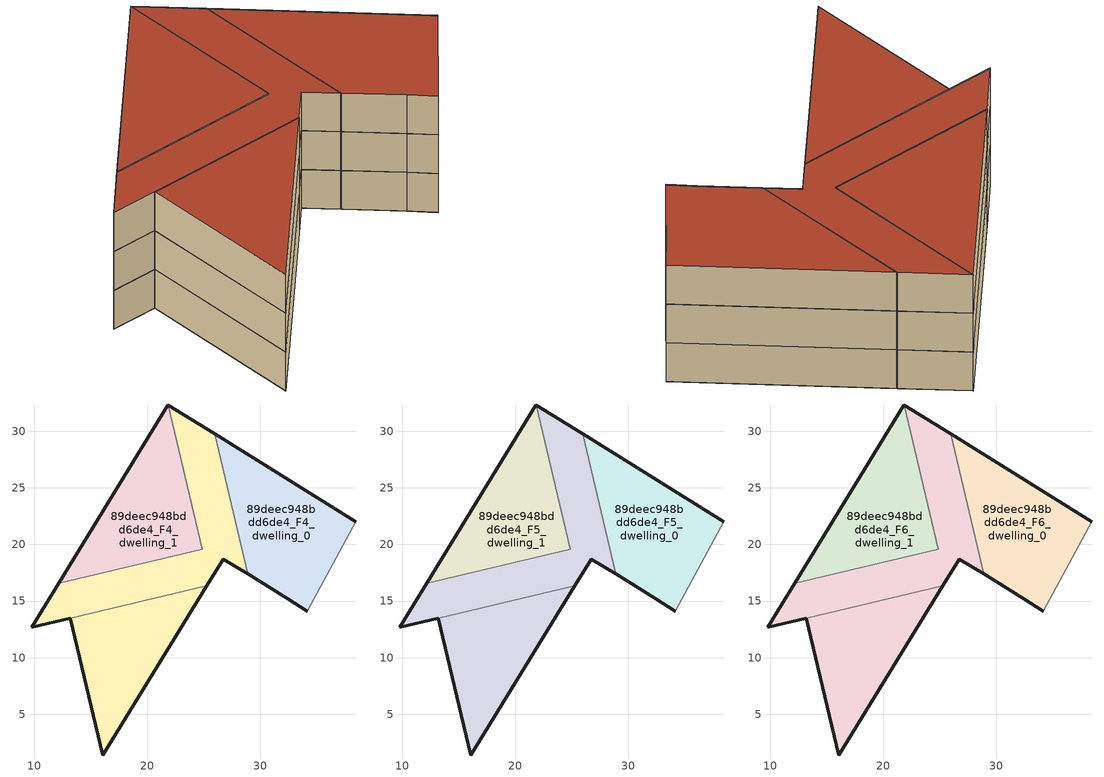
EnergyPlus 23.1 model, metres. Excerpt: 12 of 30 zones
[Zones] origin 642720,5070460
89deec948bdd6de4_F4_dwelling_0
 floor to 89deec948bdd6de4_F3_dwelling_0 (EU_floor_Construction): 34.12,14.11 38.43,22.01 25.94,29.76 28.87,17.39 32.42,15.21 z12
 wall outside (EU_wall_Construction): 34.12,14.11 32.42,15.21 28.87,17.39 / 25.94,29.76 38.43,22.01 z12:15
 wall adiabatic (EU_wall_Construction): 38.43,22.01 34.12,14.11 z12:15
 wall to 89deec948bdd6de4_F4_dwelling_2 (EU_wall_Construction): 28.87,17.39 25.94,29.76 z12:15
89deec948bdd6de4_F4_dwelling_1
 floor to 89deec948bdd6de4_F3_dwelling_1 (EU_floor_Construction): 24.84,19.58 21.83,32.32 21.82,32.32 12.17,16.58 z12
 wall outside (EU_wall_Construction): 12.17,16.58 21.82,32.32 21.83,32.32 z12:15
 wall to 89deec948bdd6de4_F4_dwelling_2 (EU_wall_Construction): 21.83,32.32 24.84,19.58 12.17,16.58 z12:15
89deec948bdd6de4_F4_dwelling_2
 floor adiabatic (EU_floor_Construction): 28.87,17.39 25.94,29.76 21.83,32.32 24.84,19.58 12.17,16.58 9.78,12.68 25.26,16.34 26.72,18.71 z12; 16.05,1.39 25.26,16.34 13.2,13.49 z12
 wall outside (EU_wall_Construction): 21.83,32.32 25.94,29.76 / 28.87,17.39 26.72,18.71 25.26,16.34 / 13.2,13.49 9.78,12.68 12.17,16.58 z12:15
 wall to 89deec948bdd6de4_F4_dwelling_3 (EU_wall_Construction): 25.26,16.34 13.2,13.49 z12:15
89deec948bdd6de4_F4_dwelling_3
 floor to 89deec948bdd6de4_F3_dwelling_3 (EU_floor_Construction): 28.87,17.39 25.94,29.76 21.83,32.32 24.84,19.58 12.17,16.58 9.78,12.68 25.26,16.34 26.72,18.71 z12; 16.05,1.39 25.26,16.34 13.2,13.49 z12
 wall outside (EU_wall_Construction): 25.26,16.34 16.05,1.39 13.19,13.49 z12:15
89deec948bdd6de4_F5_dwelling_0
 floor to 89deec948bdd6de4_F4_dwelling_0 (EU_floor_Construction): 34.12,14.11 38.43,22.01 25.94,29.76 28.87,17.39 32.42,15.21 z15
 wall outside (EU_wall_Construction): 34.12,14.11 32.42,15.21 28.87,17.39 / 25.94,29.76 38.43,22.01 z15:18
 wall adiabatic (EU_wall_Construction): 38.43,22.01 34.12,14.11 z15:18
 wall to 89deec948bdd6de4_F5_dwelling_2 (EU_wall_Construction): 28.87,17.39 25.94,29.76 z15:18
89deec948bdd6de4_F5_dwelling_1
 floor to 89deec948bdd6de4_F4_dwelling_1 (EU_floor_Construction): 24.84,19.58 21.83,32.32 21.82,32.32 12.17,16.58 z15
 wall outside (EU_wall_Construction): 12.17,16.58 21.82,32.32 21.83,32.32 z15:18
 wall to 89deec948bdd6de4_F5_dwelling_2 (EU_wall_Construction): 21.83,32.32 24.84,19.58 12.17,16.58 z15:18
89deec948bdd6de4_F5_dwelling_2
 floor adiabatic (EU_floor_Construction): 28.87,17.39 25.94,29.76 21.83,32.32 24.84,19.58 12.17,16.58 9.78,12.68 25.26,16.34 26.72,18.71 z15; 16.05,1.39 25.26,16.34 13.2,13.49 z15
 wall outside (EU_wall_Construction): 21.83,32.32 25.94,29.76 / 28.87,17.39 26.72,18.71 25.26,16.34 / 13.2,13.49 9.78,12.68 12.17,16.58 z15:18
 wall to 89deec948bdd6de4_F5_dwelling_3 (EU_wall_Construction): 25.26,16.34 13.2,13.49 z15:18
89deec948bdd6de4_F5_dwelling_3
 floor to 89deec948bdd6de4_F4_dwelling_3 (EU_floor_Construction): 28.87,17.39 25.94,29.76 21.83,32.32 24.84,19.58 12.17,16.58 9.78,12.68 25.26,16.34 26.72,18.71 z15; 16.05,1.39 25.26,16.34 13.2,13.49 z15
 wall outside (EU_wall_Construction): 25.26,16.34 16.05,1.39 13.19,13.49 z15:18
89deec948bdd6de4_F6_dwelling_0
 floor to 89deec948bdd6de4_F5_dwelling_0 (EU_floor_Construction): 34.12,14.11 38.43,22.01 25.94,29.76 28.87,17.39 32.42,15.21 z18
 wall outside (EU_wall_Construction): 34.12,14.11 32.42,15.21 28.87,17.39 / 25.94,29.76 38.43,22.01 z18:21
 wall adiabatic (EU_wall_Construction): 38.43,22.01 34.12,14.11 z18:21
 wall to 89deec948bdd6de4_F6_dwelling_2 (EU_wall_Construction): 28.87,17.39 25.94,29.76 z18:21
 roof outside (EU_roof_Construction): 38.43,22.01 34.12,14.11 32.42,15.21 28.87,17.39 25.94,29.76 z21
89deec948bdd6de4_F6_dwelling_1
 floor to 89deec948bdd6de4_F5_dwelling_1 (EU_floor_Construction): 24.84,19.58 21.83,32.32 21.82,32.32 12.17,16.58 z18
 wall outside (EU_wall_Construction): 12.17,16.58 21.82,32.32 21.83,32.32 z18:21
 wall to 89deec948bdd6de4_F6_dwelling_2 (EU_wall_Construction): 21.83,32.32 24.84,19.58 12.17,16.58 z18:21
 roof outside (EU_roof_Construction): 21.83,32.32 24.84,19.58 12.17,16.58 21.82,32.32 z21
89deec948bdd6de4_F6_dwelling_2
 floor adiabatic (EU_floor_Construction): 28.87,17.39 25.94,29.76 21.83,32.32 24.84,19.58 12.17,16.58 9.78,12.68 25.26,16.34 26.72,18.71 z18; 16.05,1.39 25.26,16.34 13.2,13.49 z18
 wall outside (EU_wall_Construction): 21.83,32.32 25.94,29.76 / 28.87,17.39 26.72,18.71 25.26,16.34 / 13.2,13.49 9.78,12.68 12.17,16.58 z18:21
 wall to 89deec948bdd6de4_F6_dwelling_3 (EU_wall_Construction): 25.26,16.34 13.2,13.49 z18:21
 roof outside (EU_roof_Construction): 25.94,29.76 28.87,17.39 26.72,18.71 25.26,16.34 9.78,12.68 12.17,16.58 24.84,19.58 21.83,32.32 z21; 25.26,16.34 16.05,1.39 13.2,13.49 z21
89deec948bdd6de4_F6_dwelling_3
 floor to 89deec948bdd6de4_F5_dwelling_3 (EU_floor_Construction): 28.87,17.39 25.94,29.76 21.83,32.32 24.84,19.58 12.17,16.58 9.78,12.68 25.26,16.34 26.72,18.71 z18; 16.05,1.39 25.26,16.34 13.2,13.49 z18
 wall outside (EU_wall_Construction): 25.26,16.34 16.05,1.39 13.19,13.49 z18:21
 roof outside (EU_roof_Construction): 25.94,29.76 28.87,17.39 26.72,18.71 25.26,16.34 9.78,12.68 12.17,16.58 24.84,19.58 21.83,32.32 z21; 25.26,16.34 16.05,1.39 13.2,13.49 z21
[Building]
EU S2 Campaign: North Axis=0; Terrain=City; Solar Distribution=FullExterior
[Site:Location]
Lyon-Bron: Latitude=45.75; Longitude=5; Time Zone=1; Elevation=198
[SizingPeriod:WeatherFileDays]
AnnualSizingPeriod: Begin Month=1; Begin Day of Month=1; End Month=12; End Day of Month=31; Day of Week for Start Day=Monday; Use Weather File Daylight Saving Period=No; Use Weather File Rain and Snow Indicators=No
[MATERIAL]
EU_InternalMass_Material: Roughness=MediumRough; Thickness=0.1; Conductivity=1; Density=1800; Specific Heat=900; Thermal Absorptance=0.9; Solar Absorptance=0.7; Visible Absorptance=0.7
[MATERIAL:NOMASS] Roughness=MediumRough; Thermal Absorptance=0.9; Solar Absorptance=0.7; Visible Absorptance=0.7
Name | Thermal Resistance
EU_wall_NoMass | 0.370959
EU_roof_NoMass | 0.369943
EU_floor_NoMass | 0.443696
[CONSTRUCTION]
EU_wall_Construction: EU_wall_NoMass
EU_roof_Construction: EU_roof_NoMass
EU_floor_Construction: EU_floor_NoMass
EU_InternalMass_Construction: EU_InternalMass_Material
[ZONE] Type=1; Multiplier=1; Ceiling Height=autocalculate; Floor Area=autocalculate; Part of Total Floor Area=Yes
Name | Volume
89deec948bdd6de4_F4_dwelling_0; 89deec948bdd6de4_F5_dwelling_0; 89deec948bdd6de4_F6_dwelling_0 | 280.87
89deec948bdd6de4_F4_dwelling_1; 89deec948bdd6de4_F5_dwelling_1; 89deec948bdd6de4_F6_dwelling_1 | 255.969
89deec948bdd6de4_F4_dwelling_2; 89deec948bdd6de4_F5_dwelling_2; 89deec948bdd6de4_F6_dwelling_2; 89deec948bdd6de4_F4_dwelling_3; 89deec948bdd6de4_F5_dwelling_3; 89deec948bdd6de4_F6_dwelling_3 | 511.857
[INTERNALMASS] Construction=EU_InternalMass_Construction
Name | Zone or ZoneList | Surface Area
89deec948bdd6de4_F4_dwelling_0_EU_InternalMass | 89deec948bdd6de4_F4_dwelling_0 | 106.65
89deec948bdd6de4_F4_dwelling_1_EU_InternalMass | 89deec948bdd6de4_F4_dwelling_1 | 106.651
89deec948bdd6de4_F4_dwelling_2_EU_InternalMass | 89deec948bdd6de4_F4_dwelling_2 | 106.643
89deec948bdd6de4_F4_dwelling_3_EU_InternalMass | 89deec948bdd6de4_F4_dwelling_3 | 106.64
89deec948bdd6de4_F5_dwelling_0_EU_InternalMass | 89deec948bdd6de4_F5_dwelling_0 | 106.65
89deec948bdd6de4_F5_dwelling_1_EU_InternalMass | 89deec948bdd6de4_F5_dwelling_1 | 106.651
89deec948bdd6de4_F5_dwelling_2_EU_InternalMass | 89deec948bdd6de4_F5_dwelling_2 | 106.643
89deec948bdd6de4_F5_dwelling_3_EU_InternalMass | 89deec948bdd6de4_F5_dwelling_3 | 106.64
89deec948bdd6de4_F6_dwelling_0_EU_InternalMass | 89deec948bdd6de4_F6_dwelling_0 | 106.65
89deec948bdd6de4_F6_dwelling_1_EU_InternalMass | 89deec948bdd6de4_F6_dwelling_1 | 106.651
89deec948bdd6de4_F6_dwelling_2_EU_InternalMass | 89deec948bdd6de4_F6_dwelling_2 | 106.643
89deec948bdd6de4_F6_dwelling_3_EU_InternalMass | 89deec948bdd6de4_F6_dwelling_3 | 106.64
[OTHEREQUIPMENT] Fuel Type=Electricity; Design Level Calculation Method=Watts/Area; Power per Zone Floor Area=1; Fraction Latent=0; Fraction Radiant=0; Fraction Lost=0; Carbon Dioxide Generation Rate=0; EndUse Subcategory=EU_Step8_InternalGains
Name | Zone or ZoneList or Space or SpaceList | Schedule
EU_Step8_InternalGain_89deec948bdd6de4_F4_dwelling_0_f000 | 89deec948bdd6de4_F4_dwelling_0 | EU_Step8_GainSchedule_89deec948bdd6de4_F4_dwelling_0_f000
EU_Step8_InternalGain_89deec948bdd6de4_F4_dwelling_1_f000 | 89deec948bdd6de4_F4_dwelling_1 | EU_Step8_GainSchedule_89deec948bdd6de4_F4_dwelling_1_f000
EU_Step8_InternalGain_89deec948bdd6de4_F4_dwelling_2_f000 | 89deec948bdd6de4_F4_dwelling_2 | EU_Step8_GainSchedule_89deec948bdd6de4_F4_dwelling_2_f000
EU_Step8_InternalGain_89deec948bdd6de4_F4_dwelling_3_f000 | 89deec948bdd6de4_F4_dwelling_3 | EU_Step8_GainSchedule_89deec948bdd6de4_F4_dwelling_3_f000
EU_Step8_InternalGain_89deec948bdd6de4_F5_dwelling_0_f000 | 89deec948bdd6de4_F5_dwelling_0 | EU_Step8_GainSchedule_89deec948bdd6de4_F5_dwelling_0_f000
EU_Step8_InternalGain_89deec948bdd6de4_F5_dwelling_1_f000 | 89deec948bdd6de4_F5_dwelling_1 | EU_Step8_GainSchedule_89deec948bdd6de4_F5_dwelling_1_f000
EU_Step8_InternalGain_89deec948bdd6de4_F5_dwelling_2_f000 | 89deec948bdd6de4_F5_dwelling_2 | EU_Step8_GainSchedule_89deec948bdd6de4_F5_dwelling_2_f000
EU_Step8_InternalGain_89deec948bdd6de4_F5_dwelling_3_f000 | 89deec948bdd6de4_F5_dwelling_3 | EU_Step8_GainSchedule_89deec948bdd6de4_F5_dwelling_3_f000
EU_Step8_InternalGain_89deec948bdd6de4_F6_dwelling_0_f000 | 89deec948bdd6de4_F6_dwelling_0 | EU_Step8_GainSchedule_89deec948bdd6de4_F6_dwelling_0_f000
EU_Step8_InternalGain_89deec948bdd6de4_F6_dwelling_1_f000 | 89deec948bdd6de4_F6_dwelling_1 | EU_Step8_GainSchedule_89deec948bdd6de4_F6_dwelling_1_f000
EU_Step8_InternalGain_89deec948bdd6de4_F6_dwelling_2_f000 | 89deec948bdd6de4_F6_dwelling_2 | EU_Step8_GainSchedule_89deec948bdd6de4_F6_dwelling_2_f000
EU_Step8_InternalGain_89deec948bdd6de4_F6_dwelling_3_f000 | 89deec948bdd6de4_F6_dwelling_3 | EU_Step8_GainSchedule_89deec948bdd6de4_F6_dwelling_3_f000
[ZONEVENTILATION:DESIGNFLOWRATE] Schedule=EU_AlwaysOn; Design Flow Rate Calculation Method=AirChanges/Hour; Air Changes per Hour=0.44192; Ventilation Type=Natural; Fan Pressure Rise=0; Fan Total Efficiency=1; Constant Term Coefficient=1; Temperature Term Coefficient=0; Velocity Term Coefficient=0; Velocity Squared Term Coefficient=0; Minimum Indoor Temperature=-100; Maximum Indoor Temperature=100; Delta Temperature=-100; Minimum Outdoor Temperature=-100; Maximum Outdoor Temperature=100; Maximum Wind Speed=40
Name | Zone or ZoneList or Space or SpaceList
EU_ConstantAir_89deec948bdd6de4_F4_dwelling_0 | 89deec948bdd6de4_F4_dwelling_0
EU_ConstantAir_89deec948bdd6de4_F4_dwelling_1 | 89deec948bdd6de4_F4_dwelling_1
EU_ConstantAir_89deec948bdd6de4_F4_dwelling_2 | 89deec948bdd6de4_F4_dwelling_2
EU_ConstantAir_89deec948bdd6de4_F4_dwelling_3 | 89deec948bdd6de4_F4_dwelling_3
EU_ConstantAir_89deec948bdd6de4_F5_dwelling_0 | 89deec948bdd6de4_F5_dwelling_0
EU_ConstantAir_89deec948bdd6de4_F5_dwelling_1 | 89deec948bdd6de4_F5_dwelling_1
EU_ConstantAir_89deec948bdd6de4_F5_dwelling_2 | 89deec948bdd6de4_F5_dwelling_2
EU_ConstantAir_89deec948bdd6de4_F5_dwelling_3 | 89deec948bdd6de4_F5_dwelling_3
EU_ConstantAir_89deec948bdd6de4_F6_dwelling_0 | 89deec948bdd6de4_F6_dwelling_0
EU_ConstantAir_89deec948bdd6de4_F6_dwelling_1 | 89deec948bdd6de4_F6_dwelling_1
EU_ConstantAir_89deec948bdd6de4_F6_dwelling_2 | 89deec948bdd6de4_F6_dwelling_2
EU_ConstantAir_89deec948bdd6de4_F6_dwelling_3 | 89deec948bdd6de4_F6_dwelling_3
[HVACTEMPLATE:THERMOSTAT] Constant Heating Setpoint=20; Constant Cooling Setpoint=50
EU_HeatOnly_89deec948bdd6de4_F3_dwelling_2; EU_HeatOnly_89deec948bdd6de4_F3_dwelling_3; EU_HeatOnly_89deec948bdd6de4_F4_dwelling_0; EU_HeatOnly_89deec948bdd6de4_F4_dwelling_1; EU_HeatOnly_89deec948bdd6de4_F4_dwelling_2; EU_HeatOnly_89deec948bdd6de4_F4_dwelling_3; EU_HeatOnly_89deec948bdd6de4_F5_dwelling_0; EU_HeatOnly_89deec948bdd6de4_F5_dwelling_1; EU_HeatOnly_89deec948bdd6de4_F5_dwelling_2; EU_HeatOnly_89deec948bdd6de4_F5_dwelling_3; EU_HeatOnly_89deec948bdd6de4_F6_dwelling_0; EU_HeatOnly_89deec948bdd6de4_F6_dwelling_1; EU_HeatOnly_89deec948bdd6de4_F6_dwelling_2; EU_HeatOnly_89deec948bdd6de4_F6_dwelling_3
[HVACTEMPLATE:ZONE:IDEALLOADSAIRSYSTEM] System Availability Schedule=EU_AlwaysOn; Maximum Heating Supply Air Temperature=50; Minimum Cooling Supply Air Temperature=13; Maximum Heating Supply Air Humidity Ratio=0.0156; Minimum Cooling Supply Air Humidity Ratio=0.0077; Heating Limit=NoLimit; Cooling Limit=NoLimit; Heating Availability Schedule=EU_AlwaysOn; Cooling Availability Schedule=EU_CoolingOff; Dehumidification Control Type=ConstantSensibleHeatRatio; Cooling Sensible Heat Ratio=0.7; Dehumidification Setpoint=60; Humidification Control Type=None; Humidification Setpoint=30; Outdoor Air Method=None; Outdoor Air Flow Rate per Person=0.00944; Outdoor Air Flow Rate per Zone Floor Area=0; Outdoor Air Flow Rate per Zone=0; Demand Controlled Ventilation Type=None; Outdoor Air Economizer Type=NoEconomizer; Heat Recovery Type=None; Sensible Heat Recovery Effectiveness=0.7; Latent Heat Recovery Effectiveness=0.65
Name | Template Thermostat
89deec948bdd6de4_F4_dwelling_0 | EU_HeatOnly_89deec948bdd6de4_F4_dwelling_0
89deec948bdd6de4_F4_dwelling_1 | EU_HeatOnly_89deec948bdd6de4_F4_dwelling_1
89deec948bdd6de4_F4_dwelling_2 | EU_HeatOnly_89deec948bdd6de4_F4_dwelling_2
89deec948bdd6de4_F4_dwelling_3 | EU_HeatOnly_89deec948bdd6de4_F4_dwelling_3
89deec948bdd6de4_F5_dwelling_0 | EU_HeatOnly_89deec948bdd6de4_F5_dwelling_0
89deec948bdd6de4_F5_dwelling_1 | EU_HeatOnly_89deec948bdd6de4_F5_dwelling_1
89deec948bdd6de4_F5_dwelling_2 | EU_HeatOnly_89deec948bdd6de4_F5_dwelling_2
89deec948bdd6de4_F5_dwelling_3 | EU_HeatOnly_89deec948bdd6de4_F5_dwelling_3
89deec948bdd6de4_F6_dwelling_0 | EU_HeatOnly_89deec948bdd6de4_F6_dwelling_0
89deec948bdd6de4_F6_dwelling_1 | EU_HeatOnly_89deec948bdd6de4_F6_dwelling_1
89deec948bdd6de4_F6_dwelling_2 | EU_HeatOnly_89deec948bdd6de4_F6_dwelling_2
89deec948bdd6de4_F6_dwelling_3 | EU_HeatOnly_89deec948bdd6de4_F6_dwelling_3
[SIZING:ZONE] Zone Cooling Design Supply Air Temperature Input Method=SupplyAirTemperature; Zone Cooling Design Supply Air Temperature=13; Zone Heating Design Supply Air Temperature Input Method=SupplyAirTemperature; Zone Heating Design Supply Air Temperature=50; Zone Cooling Design Supply Air Humidity Ratio=0.008; Zone Heating Design Supply Air Humidity Ratio=0.008; Cooling Design Air Flow Method=DesignDay; Cooling Design Air Flow Rate=0; Cooling Minimum Air Flow per Zone Floor Area=0.000762; Cooling Minimum Air Flow=0; Cooling Minimum Air Flow Fraction=0.2; Heating Design Air Flow Method=DesignDay; Heating Design Air Flow Rate=0; Heating Maximum Air Flow per Zone Floor Area=0.002032; Heating Maximum Air Flow=0.141576; Heating Maximum Air Flow Fraction=0.3; Account for Dedicated Outdoor Air System=No; Dedicated Outdoor Air System Control Strategy=NeutralSupplyAir; Dedicated Outdoor Air Low Setpoint Temperature for Design=autosize; Dedicated Outdoor Air High Setpoint Temperature for Design=autosize; Zone Load Sizing Method=Sensible Load Only No Latent Load; Zone Latent Cooling Design Supply Air Humidity Ratio Input Method=HumidityRatioDifference; Zone Cooling Design Supply Air Humidity Ratio Difference=0.005; Zone Latent Heating Design Supply Air Humidity Ratio Input Method=HumidityRatioDifference; Zone Humidification Design Supply Air Humidity Ratio Difference=0.005
89deec948bdd6de4_F4_dwelling_0; 89deec948bdd6de4_F4_dwelling_1; 89deec948bdd6de4_F4_dwelling_2; 89deec948bdd6de4_F4_dwelling_3; 89deec948bdd6de4_F5_dwelling_0; 89deec948bdd6de4_F5_dwelling_1; 89deec948bdd6de4_F5_dwelling_2; 89deec948bdd6de4_F5_dwelling_3; 89deec948bdd6de4_F6_dwelling_0; 89deec948bdd6de4_F6_dwelling_1; 89deec948bdd6de4_F6_dwelling_2; 89deec948bdd6de4_F6_dwelling_3
[SCHEDULE:CONSTANT]
Name | Hourly Value
EU_AlwaysOn | 1
EU_CoolingOff | 0
[SCHEDULE:FILE] Column Number=1; Rows to Skip at Top=0; Number of Hours of Data=8760; Column Separator=Comma; Interpolate to Timestep=No; Minutes per Item=60; Adjust Schedule for Daylight Savings=Yes
Name | File
EU_Step8_GainSchedule_89deec948bdd6de4_F4_dwelling_0_f000 | ../../schedules/89deec948bdd6de4/89deec948bdd6de4_F4_dwelling_0_f000_gain.csv
EU_Step8_GainSchedule_89deec948bdd6de4_F4_dwelling_1_f000 | ../../schedules/89deec948bdd6de4/89deec948bdd6de4_F4_dwelling_1_f000_gain.csv
EU_Step8_GainSchedule_89deec948bdd6de4_F4_dwelling_2_f000 | ../../schedules/89deec948bdd6de4/89deec948bdd6de4_F4_dwelling_2_f000_gain.csv
EU_Step8_GainSchedule_89deec948bdd6de4_F4_dwelling_3_f000 | ../../schedules/89deec948bdd6de4/89deec948bdd6de4_F4_dwelling_3_f000_gain.csv
EU_Step8_GainSchedule_89deec948bdd6de4_F5_dwelling_0_f000 | ../../schedules/89deec948bdd6de4/89deec948bdd6de4_F5_dwelling_0_f000_gain.csv
EU_Step8_GainSchedule_89deec948bdd6de4_F5_dwelling_1_f000 | ../../schedules/89deec948bdd6de4/89deec948bdd6de4_F5_dwelling_1_f000_gain.csv
EU_Step8_GainSchedule_89deec948bdd6de4_F5_dwelling_2_f000 | ../../schedules/89deec948bdd6de4/89deec948bdd6de4_F5_dwelling_2_f000_gain.csv
EU_Step8_GainSchedule_89deec948bdd6de4_F5_dwelling_3_f000 | ../../schedules/89deec948bdd6de4/89deec948bdd6de4_F5_dwelling_3_f000_gain.csv
EU_Step8_GainSchedule_89deec948bdd6de4_F6_dwelling_0_f000 | ../../schedules/89deec948bdd6de4/89deec948bdd6de4_F6_dwelling_0_f000_gain.csv
EU_Step8_GainSchedule_89deec948bdd6de4_F6_dwelling_1_f000 | ../../schedules/89deec948bdd6de4/89deec948bdd6de4_F6_dwelling_1_f000_gain.csv
EU_Step8_GainSchedule_89deec948bdd6de4_F6_dwelling_2_f000 | ../../schedules/89deec948bdd6de4/89deec948bdd6de4_F6_dwelling_2_f000_gain.csv
EU_Step8_GainSchedule_89deec948bdd6de4_F6_dwelling_3_f000 | ../../schedules/89deec948bdd6de4/89deec948bdd6de4_F6_dwelling_3_f000_gain.csv
